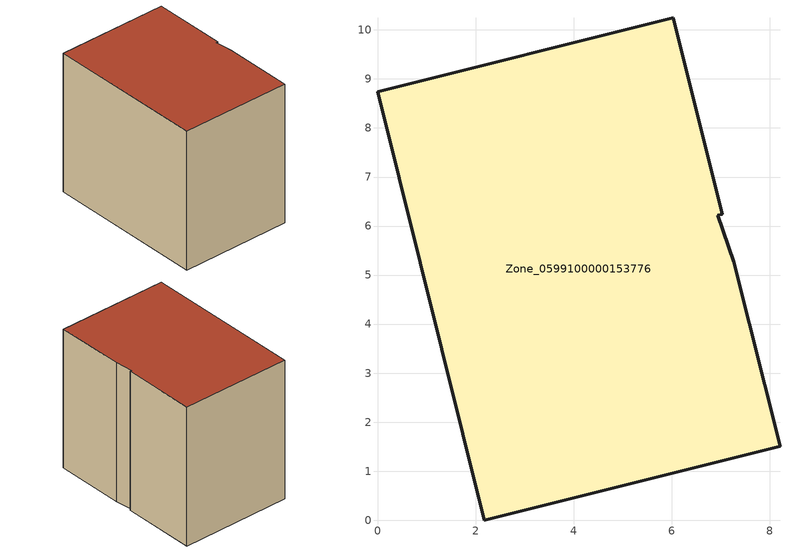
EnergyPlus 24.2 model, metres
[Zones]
Zone_0599100000153776
 floor ground (C_G): 6.03,10.25 7.03,6.24 6.94,6.22 7.27,5.28 8.21,1.51 2.17,0 0,8.74 z0
 wall outside (C_F): 2.17,0 8.21,1.51 7.27,5.28 6.94,6.22 7.03,6.24 6.03,10.25 0,8.74 2.17,0 z0:7.98
 roof outside (C_R): 7.03,6.24 6.03,10.25 0,8.74 2.17,0 8.21,1.51 7.27,5.28 6.94,6.22 z7.98
[BUILDING]
Pand.0599100000153776: North Axis=0; Terrain=City; Loads Convergence Tolerance Value=0.04; Temperature Convergence Tolerance Value=0.4; Solar Distribution=FullExterior; Maximum Number of Warmup Days=25; Minimum Number of Warmup Days=1
[Site:Location]
Rotterdam.The.Hague.AP_ZH_NLD Design_Conditions: Latitude=51.96; Longitude=4.45; Time Zone=1; Elevation=-4.5
[SITE:GROUNDTEMPERATURE:BUILDINGSURFACE]
18, 18, 18, 18, 18, 18, 18, 18, 18, 18, 18, 18
[MATERIAL] Thermal Absorptance=0.9; Solar Absorptance=0.7; Visible Absorptance=0.7
Name | Roughness | Thickness | Conductivity | Density | Specific Heat
G.TC.1965-1974 | MediumSmooth | 0.15 | 0.882353 | 540 | 1210
F.TC.1965-1974 | Rough | 0.3 | 0.697674 | 1920 | 840
R.TC.1965-1974 | MediumRough | 0.2 | 0.232558 | 1500 | 1000
[CONSTRUCTION]
C_G: G.TC.1965-1974
C_F: F.TC.1965-1974
C_R: R.TC.1965-1974
[ZONE]
Zone_0599100000153776: Type=1; Multiplier=1; Ceiling Height=Autocalculate; Volume=Autocalculate; Floor Area=autocalculate; Part of Total Floor Area=Yes
[ZONEINFILTRATION:DESIGNFLOWRATE]
Infil_Zone_0599100000153776: Zone or ZoneList or Space or SpaceList=Zone_0599100000153776; Schedule=AlwaysOn; Design Flow Rate Calculation Method=Flow/Area; Flow Rate per Floor Area=0.003; Constant Term Coefficient=1; Temperature Term Coefficient=0; Velocity Term Coefficient=0; Velocity Squared Term Coefficient=0
[HVACTEMPLATE:ZONE:IDEALLOADSAIRSYSTEM]
Zone_0599100000153776: Maximum Heating Supply Air Temperature=50; Minimum Cooling Supply Air Temperature=13; Maximum Heating Supply Air Humidity Ratio=0.0156; Minimum Cooling Supply Air Humidity Ratio=0.0077; Heating Limit=NoLimit; Cooling Limit=NoLimit; Dehumidification Control Type=ConstantSensibleHeatRatio; Cooling Sensible Heat Ratio=0.7; Dehumidification Setpoint=60; Humidification Control Type=None; Humidification Setpoint=30; Outdoor Air Method=None; Outdoor Air Flow Rate per Person=0.00944; Outdoor Air Flow Rate per Zone Floor Area=0; Outdoor Air Flow Rate per Zone=0; Demand Controlled Ventilation Type=None; Outdoor Air Economizer Type=NoEconomizer; Heat Recovery Type=None; Sensible Heat Recovery Effectiveness=0.7; Latent Heat Recovery Effectiveness=0.65
[ZONECONTROL:THERMOSTAT]
ThermostatControl_Zone_0599100000153776: Zone or ZoneList=Zone_0599100000153776; Control Type Schedule=DualSetpointControlType; Control 1=Thermostat_Zone_0599100000153776; Temperature Difference Between Cutout And Setpoint=0
[THERMOSTATSETPOINT:DUALSETPOINT]
Thermostat_Zone_0599100000153776: Heating Setpoint Temperature Schedule=HeatingSetpoint_Zone_0599100000153776; Cooling Setpoint Temperature Schedule=CoolingSetpoint_Zone_0599100000153776
[SCHEDULE:COMPACT]
HeatingSetpoint_Zone_0599100000153776: Through: 12/31, For: AllDays, Until: 24:00, 21
CoolingSetpoint_Zone_0599100000153776: Through: 12/31, For: AllDays, Until: 24:00, 24
DualSetpointControlType: Through: 12/31, For: AllDays, Until: 24:00, 4
AlwaysOn: Through: 12/31, For: AllDays, Until: 24:00, 1
